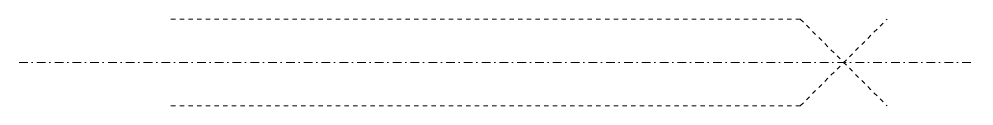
# Model space of a CAD drawing. Header units: metres. Extents: x -35 to 185, y -10 to 10.
import ezdxf

# ---------------------------------------------------------------- set-up
doc = ezdxf.new("R2010")
doc.units = ezdxf.units.M
doc.linetypes.add('Streep 1_1', pattern=[2, 1, -1])
doc.linetypes.add('Streep-stip _ detail', pattern=[4, 2, -1, 0, -1])
doc.layers.add('A-DETL-GENF', color=92, linetype='Continuous', lineweight=18)

# ---------------------------------------------------------------- blocks, each defined once
blk = doc.blocks.new('00 betonanker a e - M20-718753-00_0 Basismaterialen')
at = {"layer": 'A-DETL-GENF', "linetype": 'Streep 1_1', "lineweight": 13}
for p, q in [((0, 10), (145, 10)), ((145, 10), (165, -10)), ((145, -10), (165, 10)), ((0, -10), (145, -10))]:
    blk.add_line(p, q, dxfattribs=at)
at = {"layer": 'A-DETL-GENF', "linetype": 'Streep-stip _ detail', "lineweight": 13}
blk.add_line((-35, 0), (185, 0), dxfattribs=at)

msp = doc.modelspace()

# ---------------------------------------------------------------- block references
msp.add_blockref('00 betonanker a e - M20-718753-00_0 Basismaterialen', (0, 0))

doc.saveas('drawing.dxf')
